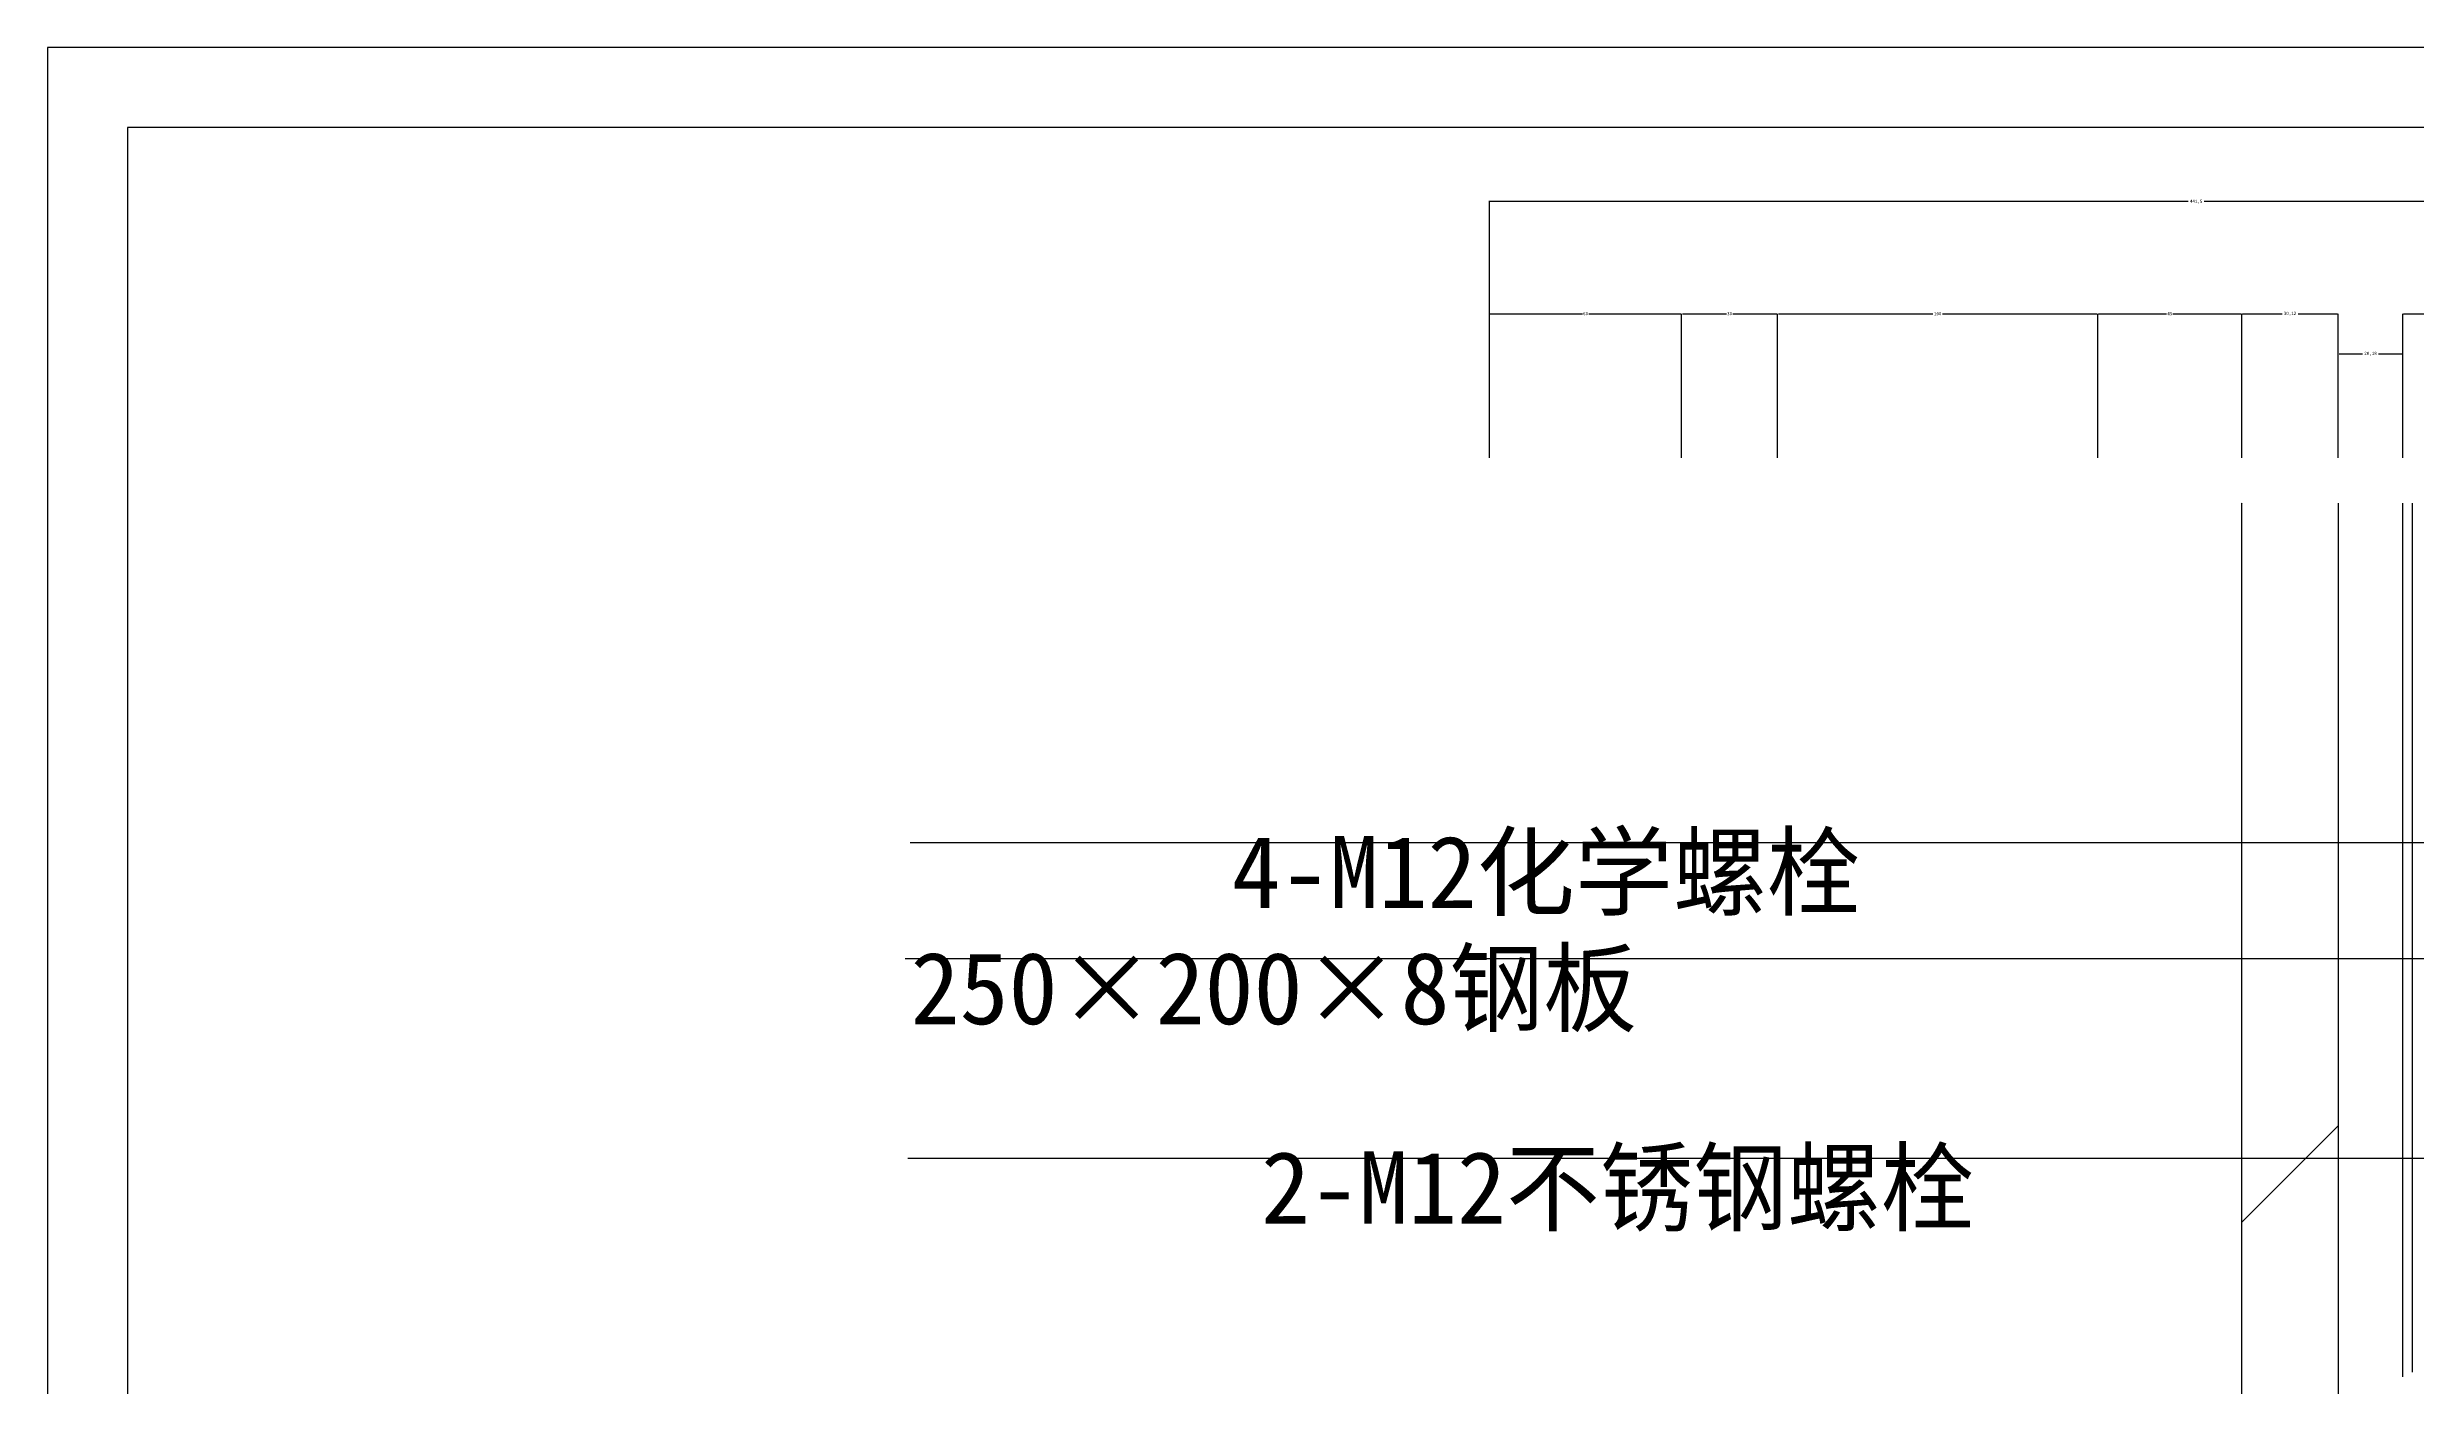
# Model space of a CAD drawing. Header units: metres. Extents: x 671 to 2156, y -8235 to -6135.
# Drawn here: x 671 to 1410, y -6553 to -6135 of the extents above; entities that cross this region are included whole.
import ezdxf

# ---------------------------------------------------------------- set-up
doc = ezdxf.new("R2010")
doc.units = ezdxf.units.M
for name, color, linetype in [('ASHADE', 1, 'Continuous'), ('图层1', 8, 'Continuous'), ('图框', 5, 'Continuous'), ('外形', 3, 'Continuous'), ('文字标注1', 4, 'Continuous')]:
    doc.layers.add(name, color=color, linetype=linetype)
doc.dimstyles.get("Standard").update_dxf_attribs({"dimtxt": 2.5, "dimasz": 2.5, "dimexe": 1.25, "dimexo": 0.625, "dimtad": 1, "dimcen": 2.5, "dimazin": 3, "dimtfac": 1, "dimtmove": 0, "dimatfit": 3})

# ---------------------------------------------------------------- blocks, each defined once
blk = doc.blocks.new('_CLOSEDFILLED')
at = {"color": 0, "linetype": 'BYBLOCK'}
blk.add_solid([(-1, 0.2), (0, 0), (-1, -0.2)], dxfattribs=at)
blk = doc.blocks.new('*D1')
for p, q in [((1121.01, -6262.96), (1121.01, -6217.93)), ((1121.26, -6217.93), (1150.01, -6217.93)), ((1152.01, -6217.93), (1180.76, -6217.93)), ((1181.01, -6262.96), (1181.01, -6217.93))]:
    blk.add_line(p, q)
at = {"layer": 'Defpoints'}
for p in [(1121.01, -6217.93), (1121.01, -6262.96), (1181.01, -6262.96)]:
    blk.add_point(p, dxfattribs=at)
at = {"xscale": 0.25, "yscale": 0.25, "rotation": 180}
blk.add_blockref('_CLOSEDFILLED', (1121.01, -6217.93), dxfattribs=at)
at = {"xscale": 0.25, "yscale": 0.25}
blk.add_blockref('_CLOSEDFILLED', (1181.01, -6217.93), dxfattribs=at)
at = {"insert": (1151.01, -6217.93), "char_height": 1, "attachment_point": 5}
blk.add_mtext('60', dxfattribs=at)
blk = doc.blocks.new('*D2')
for p, q in [((1181.01, -6262.96), (1181.01, -6217.93)), ((1181.26, -6217.93), (1195.01, -6217.93)), ((1197.01, -6217.93), (1210.76, -6217.93)), ((1211.01, -6262.96), (1211.01, -6217.93))]:
    blk.add_line(p, q)
at = {"layer": 'Defpoints'}
for p in [(1181.01, -6217.93), (1181.01, -6262.96), (1211.01, -6262.96)]:
    blk.add_point(p, dxfattribs=at)
at = {"xscale": 0.25, "yscale": 0.25, "rotation": 180}
blk.add_blockref('_CLOSEDFILLED', (1181.01, -6217.93), dxfattribs=at)
at = {"xscale": 0.25, "yscale": 0.25}
blk.add_blockref('_CLOSEDFILLED', (1211.01, -6217.93), dxfattribs=at)
at = {"insert": (1196.01, -6217.93), "char_height": 1, "attachment_point": 5}
blk.add_mtext('30', dxfattribs=at)
blk = doc.blocks.new('*D3')
for p, q in [((1211.01, -6262.96), (1211.01, -6217.93)), ((1211.26, -6217.93), (1259.51, -6217.93)), ((1262.51, -6217.93), (1310.76, -6217.93)), ((1311.01, -6262.96), (1311.01, -6217.93))]:
    blk.add_line(p, q)
at = {"layer": 'Defpoints'}
for p in [(1211.01, -6217.93), (1211.01, -6262.96), (1311.01, -6262.96)]:
    blk.add_point(p, dxfattribs=at)
at = {"xscale": 0.25, "yscale": 0.25, "rotation": 180}
blk.add_blockref('_CLOSEDFILLED', (1211.01, -6217.93), dxfattribs=at)
at = {"xscale": 0.25, "yscale": 0.25}
blk.add_blockref('_CLOSEDFILLED', (1311.01, -6217.93), dxfattribs=at)
at = {"insert": (1261.01, -6217.93), "char_height": 1, "attachment_point": 5}
blk.add_mtext('100', dxfattribs=at)
blk = doc.blocks.new('*D4')
for p, q in [((1311.01, -6262.96), (1311.01, -6217.93)), ((1311.26, -6217.93), (1332.51, -6217.93)), ((1334.51, -6217.93), (1355.76, -6217.93)), ((1356.01, -6262.96), (1356.01, -6217.93))]:
    blk.add_line(p, q)
at = {"layer": 'Defpoints'}
for p in [(1311.01, -6217.93), (1311.01, -6262.96), (1356.01, -6262.96)]:
    blk.add_point(p, dxfattribs=at)
at = {"xscale": 0.25, "yscale": 0.25, "rotation": 180}
blk.add_blockref('_CLOSEDFILLED', (1311.01, -6217.93), dxfattribs=at)
at = {"xscale": 0.25, "yscale": 0.25}
blk.add_blockref('_CLOSEDFILLED', (1356.01, -6217.93), dxfattribs=at)
at = {"insert": (1333.51, -6217.93), "char_height": 1, "attachment_point": 5}
blk.add_mtext('45', dxfattribs=at)
blk = doc.blocks.new('*D5')
for p, q in [((1356.01, -6262.96), (1356.01, -6217.93)), ((1356.26, -6217.93), (1368.57, -6217.93)), ((1373.57, -6217.93), (1385.88, -6217.93)), ((1386.13, -6262.96), (1386.13, -6217.93))]:
    blk.add_line(p, q)
at = {"layer": 'Defpoints'}
for p in [(1356.01, -6217.93), (1356.01, -6262.96), (1386.13, -6262.96)]:
    blk.add_point(p, dxfattribs=at)
at = {"xscale": 0.25, "yscale": 0.25, "rotation": 180}
blk.add_blockref('_CLOSEDFILLED', (1356.01, -6217.93), dxfattribs=at)
at = {"xscale": 0.25, "yscale": 0.25}
blk.add_blockref('_CLOSEDFILLED', (1386.13, -6217.93), dxfattribs=at)
at = {"insert": (1371.07, -6217.93), "char_height": 1, "attachment_point": 5}
blk.add_mtext('30,12', dxfattribs=at)
blk = doc.blocks.new('*D6')
for p, q in [((1386.13, -6262.96), (1386.13, -6230.43)), ((1386.38, -6230.43), (1393.72, -6230.43)), ((1398.72, -6230.43), (1406.06, -6230.43)), ((1406.31, -6262.96), (1406.31, -6230.43))]:
    blk.add_line(p, q)
at = {"layer": 'Defpoints'}
for p in [(1386.13, -6230.43), (1386.13, -6262.96), (1406.31, -6262.96)]:
    blk.add_point(p, dxfattribs=at)
at = {"xscale": 0.25, "yscale": 0.25, "rotation": 180}
blk.add_blockref('_CLOSEDFILLED', (1386.13, -6230.43), dxfattribs=at)
at = {"xscale": 0.25, "yscale": 0.25}
blk.add_blockref('_CLOSEDFILLED', (1406.31, -6230.43), dxfattribs=at)
at = {"insert": (1396.22, -6230.43), "char_height": 1, "attachment_point": 5}
blk.add_mtext('20,18', dxfattribs=at)
blk = doc.blocks.new('*D7')
for p, q in [((1406.31, -6262.96), (1406.31, -6217.93)), ((1406.56, -6217.93), (1454.81, -6217.93)), ((1457.81, -6217.93), (1506.06, -6217.93)), ((1506.31, -6262.96), (1506.31, -6217.93))]:
    blk.add_line(p, q)
at = {"layer": 'Defpoints'}
for p in [(1406.31, -6217.93), (1406.31, -6262.96), (1506.31, -6262.96)]:
    blk.add_point(p, dxfattribs=at)
at = {"xscale": 0.25, "yscale": 0.25, "rotation": 180}
blk.add_blockref('_CLOSEDFILLED', (1406.31, -6217.93), dxfattribs=at)
at = {"xscale": 0.25, "yscale": 0.25}
blk.add_blockref('_CLOSEDFILLED', (1506.31, -6217.93), dxfattribs=at)
at = {"insert": (1456.31, -6217.93), "char_height": 1, "attachment_point": 5}
blk.add_mtext('100', dxfattribs=at)
blk = doc.blocks.new('*D9')
for p, q in [((1339.26, -6182.93), (1120.76, -6182.93)), ((1121.01, -6262.96), (1121.01, -6182.93)), ((1562.76, -6182.93), (1344.26, -6182.93)), ((1562.51, -6262.96), (1562.51, -6182.93))]:
    blk.add_line(p, q)
at = {"layer": 'Defpoints'}
for p in [(1562.51, -6182.93), (1121.01, -6262.96), (1562.51, -6262.96)]:
    blk.add_point(p, dxfattribs=at)
at = {"xscale": 0.25, "yscale": 0.25}
blk.add_blockref('_CLOSEDFILLED', (1121.01, -6182.93), dxfattribs=at)
at = {"xscale": 0.25, "yscale": 0.25, "rotation": 180}
blk.add_blockref('_CLOSEDFILLED', (1562.51, -6182.93), dxfattribs=at)
at = {"insert": (1341.76, -6182.93), "char_height": 1, "attachment_point": 5}
blk.add_mtext('441,5', dxfattribs=at)

msp = doc.modelspace()

# ---------------------------------------------------------------- hatches: boundary and pattern name
at = {"layer": '图层1'}
h = msp.add_hatch(dxfattribs=at)
h.set_pattern_fill('ANSI33', scale=50)
h.paths.add_polyline_path([(1386.13, -6277.09), (1356.01, -6277.09), (1356.01, -6581.49), (1370.63, -6581.49), (1370.63, -6557.99, -0.41), (1372.13, -6556.49), (1375.13, -6556.49, -0.41), (1376.63, -6557.99), (1376.63, -6574.49), (1386.13, -6574.49)])

# ---------------------------------------------------------------- linework, layer by layer
at = {"layer": 'ASHADE'}
for p, q in [((939.99, -6383.15), (1530.94, -6383.15)), ((1560.74, -6419.44), (938.49, -6419.44)), ((939.34, -6481.7), (1467.87, -6481.7))]:
    msp.add_line(p, q, dxfattribs=at)
at = {"layer": '图层1'}
for p, q in [((670.51, -6134.75), (670.51, -8234.75)), ((2155.51, -6134.75), (670.51, -6134.75)), ((1409.31, -6548.5), (1409.31, -6277.09))]:
    msp.add_line(p, q, dxfattribs=at)
at = {"layer": '图框'}
for p, q in [((695.51, -6159.75), (695.51, -8209.75)), ((2130.51, -6159.75), (695.51, -6159.75))]:
    msp.add_line(p, q, dxfattribs=at)
at = {"layer": '外形'}
for p, q in [((1356.01, -6581.49), (1356.01, -6277.09)), ((1386.13, -6277.09), (1386.13, -6574.49))]:
    msp.add_line(p, q, dxfattribs=at)
at = {"layer": '文字标注1'}
msp.add_line((1406.31, -6549.99), (1406.31, -6277.09), dxfattribs=at)

# ---------------------------------------------------------------- texts
at = {"layer": 'ASHADE', "char_height": 22.5, "attachment_point": 1}
for s, insert in [('4-M12{\\fSystem|b0|i0|c134|p32;化学}螺栓', (1040.44, -6381.06)), ('250×200×8钢板', (940.17, -6417.35)), ('2-M12不锈钢螺栓', (1049.67, -6479.61))]:
    msp.add_mtext(s, dxfattribs=dict(at, insert=insert))

# ---------------------------------------------------------------- dimensions: what is measured, and where the dimension line sits
for base, p1, p2, picture, middle in [((1562.51, -6182.93), (1562.51, -6262.96), (1121.01, -6262.96), '*D9', (1341.76, -6182.93)), ((1121.01, -6217.93), (1121.01, -6262.96), (1181.01, -6262.96), '*D1', (1151.01, -6217.93)), ((1181.01, -6217.93), (1181.01, -6262.96), (1211.01, -6262.96), '*D2', (1196.01, -6217.93)), ((1211.01, -6217.93), (1211.01, -6262.96), (1311.01, -6262.96), '*D3', (1261.01, -6217.93)), ((1311.01, -6217.93), (1311.01, -6262.96), (1356.01, -6262.96), '*D4', (1333.51, -6217.93)), ((1356.01, -6217.93), (1356.01, -6262.96), (1386.13, -6262.96), '*D5', (1371.07, -6217.93)), ((1406.31, -6217.93), (1406.31, -6262.96), (1506.31, -6262.96), '*D7', (1456.31, -6217.93)), ((1386.13, -6230.43), (1386.13, -6262.96), (1406.31, -6262.96), '*D6', (1396.22, -6230.43))]:
    dim = msp.add_linear_dim(base=base, p1=p1, p2=p2, dimstyle='Standard')
    dim.commit()
    dim.dimension.update_dxf_attribs({"geometry": picture, "text_midpoint": middle})

doc.saveas('drawing.dxf')
